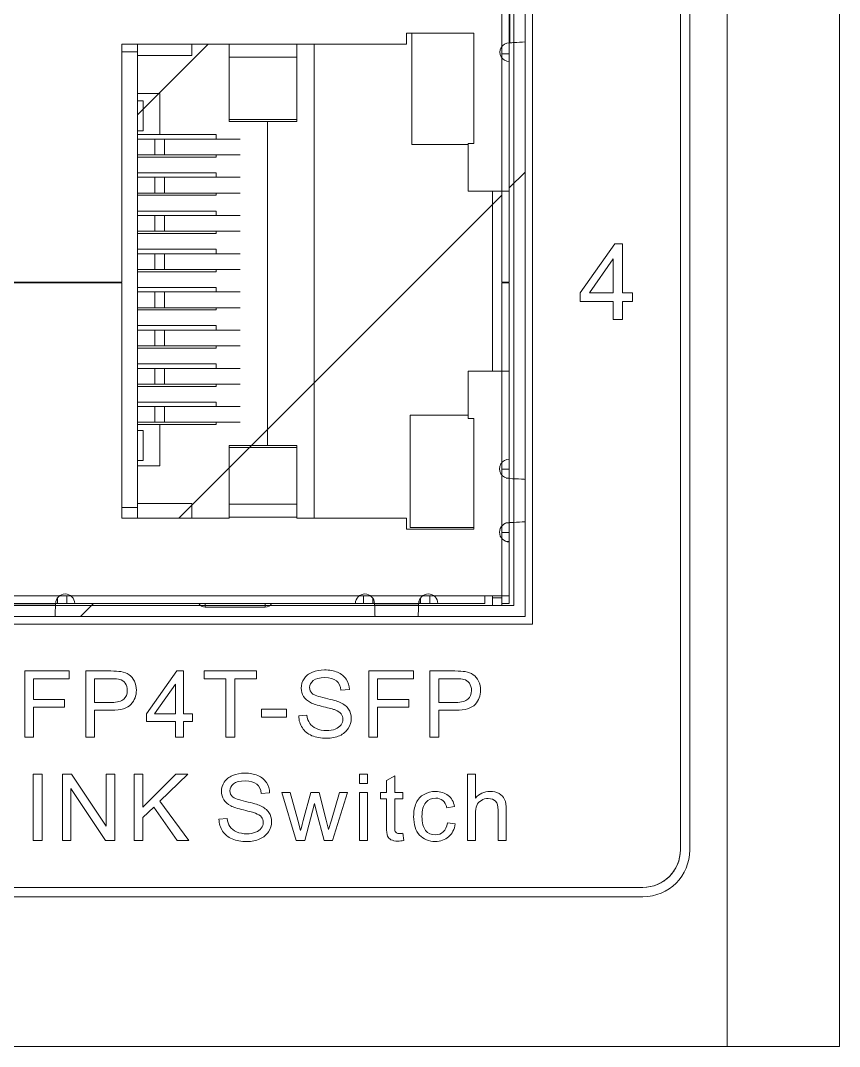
# Model space of a CAD drawing. Header units: millimetres. Extents: x 33157 to 59611, y -29750 to 1750.
# Drawn here: x 53690.24 to 53712.11, y -4496.62 to -4469.22 of the extents above; entities that cross this region are included whole.
import ezdxf

# ---------------------------------------------------------------- set-up
doc = ezdxf.new("R2010")
doc.units = ezdxf.units.MM
doc.layers.get('0').update_dxf_attribs({"lineweight": 18})

msp = doc.modelspace()

# ---------------------------------------------------------------- linework, layer by layer
at = {"linetype": 'Continuous'}
for p, q in [((53709.114, -4496.623), (53709.114, -4361.623)), ((53712.114, -4496.623), (53712.114, -4361.623)), ((53707.864, -4491.373), (53707.864, -4366.873)), ((53708.114, -4491.373), (53708.114, -4366.873)), ((53703.714, -4453.236), (53703.714, -4485.14)), ((53703.714, -4485.14), (53703.714, -4453.236)), ((53703.914, -4453.036), (53703.914, -4485.34)), ((53703.414, -4453.536), (53703.414, -4484.84)), ((53703.293, -4476.208), (53703.293, -4453.586)), ((53703.093, -4469.917), (53703.093, -4468.515)), ((53703.305, -4469.816), (53703.305, -4468.616)), ((53700.546, -4469.553), (53702.343, -4469.553)), ((53700.546, -4469.849), (53700.546, -4469.553)), ((53700.693, -4472.528), (53700.693, -4469.553)), ((53702.343, -4469.553), (53702.343, -4472.506)), ((53692.94, -4469.849), (53700.546, -4469.849)), ((53692.94, -4476.208), (53692.94, -4469.849)), ((53693.361, -4482.508), (53693.361, -4469.849)), ((53693.361, -4471.738), (53695.251, -4469.849)), ((53694.812, -4469.849), (53694.812, -4470.154)), ((53695.815, -4469.849), (53695.815, -4471.912)), ((53697.617, -4471.912), (53697.617, -4469.849)), ((53698.079, -4469.849), (53698.079, -4482.508)), ((53703.067, -4469.969), (53703.093, -4469.969)), ((53703.093, -4476.208), (53703.093, -4469.917)), ((53693.361, -4470.054), (53692.94, -4470.054)), ((53693.361, -4470.154), (53694.812, -4470.154)), ((53697.617, -4470.195), (53695.815, -4470.195)), ((53703.293, -4470.105), (53703.093, -4470.105)), ((53693.961, -4471.165), (53693.361, -4471.165)), ((53693.511, -4471.365), (53693.361, -4471.365)), ((53693.511, -4472.165), (53693.511, -4471.365)), ((53693.961, -4472.265), (53693.961, -4471.165)), ((53695.815, -4471.858), (53697.617, -4471.858)), ((53697.617, -4471.912), (53695.815, -4471.912)), ((53696.838, -4471.912), (53696.838, -4480.571)), ((53693.361, -4472.165), (53693.511, -4472.165)), ((53695.462, -4472.265), (53693.361, -4472.265)), ((53696.108, -4472.386), (53693.361, -4472.386)), ((53693.827, -4472.386), (53693.827, -4472.806)), ((53694.087, -4472.806), (53694.087, -4472.386)), ((53695.462, -4472.386), (53695.462, -4472.265)), ((53702.198, -4472.528), (53700.693, -4472.528)), ((53702.343, -4472.506), (53702.198, -4472.506)), ((53702.198, -4472.506), (53702.198, -4473.777)), ((53693.361, -4472.806), (53696.108, -4472.806)), ((53693.361, -4472.866), (53695.462, -4472.866)), ((53695.462, -4472.866), (53695.462, -4472.806)), ((53695.462, -4473.286), (53693.361, -4473.286)), ((53695.462, -4473.406), (53695.462, -4473.286)), ((53703.293, -4473.685), (53703.714, -4473.265)), ((53696.108, -4473.406), (53693.361, -4473.406)), ((53693.827, -4473.406), (53693.827, -4473.827)), ((53694.087, -4473.827), (53694.087, -4473.406)), ((53693.361, -4473.827), (53696.108, -4473.827)), ((53695.462, -4473.887), (53695.462, -4473.827)), ((53702.198, -4473.777), (53703.293, -4473.777)), ((53702.843, -4473.777), (53702.843, -4478.58)), ((53693.361, -4473.887), (53695.462, -4473.887)), ((53694.47, -4482.508), (53703.093, -4473.885)), ((53695.462, -4474.307), (53693.361, -4474.307)), ((53695.462, -4474.427), (53695.462, -4474.307)), ((53696.108, -4474.427), (53693.361, -4474.427)), ((53693.827, -4474.427), (53693.827, -4474.847)), ((53694.087, -4474.847), (53694.087, -4474.427)), ((53693.361, -4474.847), (53696.108, -4474.847)), ((53693.361, -4474.907), (53695.462, -4474.907)), ((53695.462, -4474.907), (53695.462, -4474.847)), ((53695.462, -4475.328), (53693.361, -4475.328)), ((53696.108, -4475.448), (53693.361, -4475.448)), ((53693.827, -4475.448), (53693.827, -4475.868)), ((53694.087, -4475.868), (53694.087, -4475.448)), ((53695.462, -4475.448), (53695.462, -4475.328)), ((53693.361, -4475.868), (53696.108, -4475.868)), ((53693.361, -4475.928), (53695.462, -4475.928)), ((53695.462, -4475.928), (53695.462, -4475.868)), ((53688.337, -4476.208), (53692.94, -4476.208)), ((53692.94, -4476.228), (53688.337, -4476.228)), ((53692.94, -4482.508), (53692.94, -4476.228)), ((53703.093, -4476.208), (53703.293, -4476.208)), ((53703.093, -4476.228), (53703.293, -4476.228)), ((53703.093, -4484.79), (53703.093, -4476.228)), ((53703.293, -4481.435), (53703.293, -4476.228)), ((53695.462, -4476.349), (53693.361, -4476.349)), ((53696.108, -4476.469), (53693.361, -4476.469)), ((53693.827, -4476.469), (53693.827, -4476.889)), ((53694.087, -4476.889), (53694.087, -4476.469)), ((53695.462, -4476.469), (53695.462, -4476.349)), ((53693.361, -4476.889), (53696.108, -4476.889)), ((53693.361, -4476.949), (53695.462, -4476.949)), ((53695.462, -4476.949), (53695.462, -4476.889)), ((53695.462, -4477.369), (53693.361, -4477.369)), ((53695.462, -4477.489), (53695.462, -4477.369)), ((53696.108, -4477.489), (53693.361, -4477.489)), ((53693.827, -4477.489), (53693.827, -4477.91)), ((53694.087, -4477.91), (53694.087, -4477.489)), ((53693.361, -4477.91), (53696.108, -4477.91)), ((53695.462, -4477.97), (53695.462, -4477.91)), ((53693.361, -4477.97), (53695.462, -4477.97)), ((53695.462, -4478.39), (53693.361, -4478.39)), ((53696.108, -4478.51), (53693.361, -4478.51)), ((53693.827, -4478.51), (53693.827, -4478.931)), ((53694.087, -4478.931), (53694.087, -4478.51)), ((53695.462, -4478.51), (53695.462, -4478.39)), ((53703.293, -4478.58), (53702.198, -4478.58)), ((53702.198, -4478.58), (53702.198, -4479.851)), ((53693.361, -4478.931), (53696.108, -4478.931)), ((53693.361, -4478.991), (53695.462, -4478.991)), ((53695.462, -4478.991), (53695.462, -4478.931)), ((53695.462, -4479.411), (53693.361, -4479.411)), ((53696.108, -4479.531), (53693.361, -4479.531)), ((53693.827, -4479.531), (53693.827, -4479.951)), ((53694.087, -4479.951), (53694.087, -4479.531)), ((53695.462, -4479.531), (53695.462, -4479.411)), ((53700.643, -4479.756), (53702.198, -4479.756)), ((53700.643, -4482.756), (53700.643, -4479.756)), ((53702.198, -4479.851), (53702.343, -4479.851)), ((53702.343, -4479.851), (53702.343, -4482.803)), ((53693.361, -4479.951), (53696.108, -4479.951)), ((53693.361, -4480.011), (53695.462, -4480.011)), ((53693.961, -4481.112), (53693.961, -4480.011)), ((53695.462, -4480.011), (53695.462, -4479.951)), ((53693.511, -4480.171), (53693.361, -4480.171)), ((53693.511, -4480.972), (53693.511, -4480.171)), ((53695.815, -4480.571), (53697.617, -4480.571)), ((53695.815, -4480.571), (53695.815, -4482.508)), ((53697.617, -4480.625), (53695.815, -4480.625)), ((53697.617, -4482.508), (53697.617, -4480.571)), ((53693.361, -4480.972), (53693.511, -4480.972)), ((53693.361, -4481.112), (53693.961, -4481.112)), ((53703.093, -4481.205), (53703.293, -4481.205)), ((53703.215, -4481.44), (53703.293, -4481.44)), ((53703.293, -4484.79), (53703.293, -4481.44)), ((53692.94, -4482.223), (53693.361, -4482.223)), ((53694.812, -4482.123), (53693.361, -4482.123)), ((53694.812, -4482.508), (53694.812, -4482.123)), ((53695.815, -4482.138), (53697.617, -4482.138)), ((53695.815, -4482.508), (53692.94, -4482.508)), ((53697.617, -4482.484), (53695.815, -4482.484)), ((53700.546, -4482.508), (53697.617, -4482.508)), ((53700.546, -4482.803), (53700.546, -4482.508)), ((53702.343, -4482.803), (53700.546, -4482.803)), ((53702.343, -4482.756), (53700.643, -4482.756)), ((53703.293, -4482.89), (53703.093, -4482.89)), ((53703.293, -4482.64), (53703.215, -4482.64)), ((53703.22, -4483.135), (53703.293, -4483.135)), ((53689.893, -4484.59), (53691.275, -4484.59)), ((53689.991, -4484.79), (53699.684, -4484.79)), ((53691.184, -4484.731), (53691.184, -4484.79)), ((53691.224, -4484.79), (53691.224, -4484.643)), ((53691.275, -4484.59), (53691.586, -4484.59)), ((53691.474, -4484.59), (53691.474, -4484.79)), ((53691.586, -4484.59), (53699.282, -4484.59)), ((53691.839, -4485.14), (53692.189, -4484.79)), ((53695.174, -4484.79), (53695.174, -4484.89)), ((53696.774, -4484.89), (53696.774, -4484.79)), ((53699.282, -4484.59), (53699.593, -4484.59)), ((53699.401, -4484.79), (53699.401, -4484.59)), ((53699.593, -4484.59), (53700.975, -4484.59)), ((53699.651, -4484.655), (53699.651, -4484.79)), ((53699.684, -4484.79), (53699.684, -4484.731)), ((53699.691, -4484.79), (53699.684, -4484.79)), ((53699.691, -4484.79), (53702.643, -4484.79)), ((53700.884, -4484.731), (53700.884, -4484.79)), ((53700.924, -4484.79), (53700.924, -4484.643)), ((53700.975, -4484.59), (53701.286, -4484.59)), ((53701.174, -4484.59), (53701.174, -4484.79)), ((53701.286, -4484.59), (53703.293, -4484.59)), ((53702.643, -4484.79), (53702.643, -4484.59)), ((53702.843, -4484.84), (53702.843, -4484.59)), ((53703.093, -4484.64), (53702.843, -4484.64)), ((53703.293, -4484.79), (53703.093, -4484.79)), ((53703.093, -4484.84), (53703.093, -4484.79)), ((53703.414, -4484.84), (53677.864, -4484.84)), ((53689.997, -4484.833), (53691.172, -4484.833)), ((53691.172, -4484.84), (53695.048, -4484.84)), ((53696.774, -4484.89), (53695.174, -4484.89)), ((53696.901, -4484.84), (53699.697, -4484.84)), ((53699.697, -4484.833), (53700.872, -4484.833)), ((53700.872, -4484.84), (53703.093, -4484.84)), ((53703.714, -4485.14), (53677.564, -4485.14)), ((53703.914, -4485.34), (53677.564, -4485.34)), ((53677.764, -4485.14), (53703.714, -4485.14)), ((53675.364, -4492.373), (53706.864, -4492.373)), ((53675.364, -4492.623), (53706.864, -4492.623)), ((53673.114, -4496.623), (53709.114, -4496.623)), ((53709.114, -4496.623), (53712.114, -4496.623))]:
    msp.add_line(p, q, dxfattribs=at)
msp.add_line((53707.864, -4366.873), (53707.864, -4491.373))
for centre, radius, start, end in [((53703.293, -4470.065), 0.249, 89.9862, 269.9982), ((53703.293, -4481.193), 0.259, 89.9995, 270), ((53703.293, -4482.887), 0.259, 90, 270), ((53691.431, -4484.79), 0.254, 359.9986, 179.9926), ((53699.438, -4484.79), 0.254, 0.0074, 180.0005), ((53701.131, -4484.79), 0.254, 359.9969, 179.9926), ((53682.922, -4484.282), 17.958, 357.2512, 358.2425), ((53706.864, -4491.373), 1.25, 270, 0), ((53706.864, -4491.373), 1, 270, 0)]:
    msp.add_arc(centre, radius, start, end, dxfattribs=at)
for centre, major_axis, ratio, start_param, end_param in [((53691.181, -4484.967), (-0.005, 0.178), 0.04928, 6.281922, 6.990182), ((53695.174, -4484.684), (0, 0.206), 0.970143, 2.123563, 3.141593), ((53696.774, -4484.684), (0, 0.206), 0.970143, 3.141593, 4.159435), ((53699.687, -4484.967), (0.005, 0.178), 0.04928, 5.576189, 5.814614), ((53700.881, -4484.967), (-0.005, 0.178), 0.04928, 6.281922, 6.990182)]:
    msp.add_ellipse(centre, major_axis=major_axis, ratio=ratio, start_param=start_param, end_param=end_param, dxfattribs=at)
for points, knots in [([(53677.563, -4453.036), (53677.563, -4453.036), (53703.913, -4453.036), (53703.913, -4453.036), (53703.913, -4453.036), (53703.913, -4485.34), (53703.913, -4485.34), (53703.913, -4485.34), (53677.563, -4485.34), (53677.563, -4485.34), (53677.563, -4485.34), (53677.563, -4453.036), (53677.563, -4453.036)], [0, 0, 0, 0, 155088.126751, 155088.126751, 155088.126751, 310176.253503, 310176.253503, 310176.253503, 465264.380254, 465264.380254, 465264.380254, 620352.507005, 620352.507005, 620352.507005, 620352.507005]), ([(53706.066, -4477.203), (53706.066, -4477.203), (53706.066, -4476.72), (53706.066, -4476.72), (53706.066, -4476.72), (53705.189, -4476.72), (53705.189, -4476.72), (53705.189, -4476.72), (53705.189, -4476.491), (53705.189, -4476.491), (53705.189, -4476.491), (53706.111, -4475.182), (53706.111, -4475.182), (53706.111, -4475.182), (53706.315, -4475.182), (53706.315, -4475.182), (53706.315, -4475.182), (53706.315, -4476.491), (53706.315, -4476.491), (53706.315, -4476.491), (53706.588, -4476.491), (53706.588, -4476.491), (53706.588, -4476.491), (53706.588, -4476.72), (53706.588, -4476.72), (53706.588, -4476.72), (53706.315, -4476.72), (53706.315, -4476.72), (53706.315, -4476.72), (53706.315, -4477.203), (53706.315, -4477.203), (53706.315, -4477.203), (53706.066, -4477.203), (53706.066, -4477.203)], [0, 0, 0, 0, 142364.187745, 142364.187745, 142364.187745, 284728.37549, 284728.37549, 284728.37549, 427092.563235, 427092.563235, 427092.563235, 569456.750979, 569456.750979, 569456.750979, 711820.938724, 711820.938724, 711820.938724, 854185.126469, 854185.126469, 854185.126469, 996549.314214, 996549.314214, 996549.314214, 1138913.501959, 1138913.501959, 1138913.501959, 1281277.689704, 1281277.689704, 1281277.689704, 1423641.877448, 1423641.877448, 1423641.877448, 1566006.065193, 1566006.065193, 1566006.065193, 1566006.065193]), ([(53706.066, -4476.491), (53706.066, -4476.491), (53706.066, -4475.582), (53706.066, -4475.582), (53706.066, -4475.582), (53705.433, -4476.491), (53705.433, -4476.491), (53705.433, -4476.491), (53706.066, -4476.491), (53706.066, -4476.491)], [0, 0, 0, 0, 161034.805142, 161034.805142, 161034.805142, 322069.610284, 322069.610284, 322069.610284, 483104.415426, 483104.415426, 483104.415426, 483104.415426]), ([(53690.349, -4488.361), (53690.349, -4488.361), (53690.349, -4486.593), (53690.349, -4486.593), (53690.349, -4486.593), (53691.541, -4486.593), (53691.541, -4486.593), (53691.541, -4486.593), (53691.541, -4486.801), (53691.541, -4486.801), (53691.541, -4486.801), (53690.583, -4486.801), (53690.583, -4486.801), (53690.583, -4486.801), (53690.583, -4487.351), (53690.583, -4487.351), (53690.583, -4487.351), (53691.413, -4487.351), (53691.413, -4487.351), (53691.413, -4487.351), (53691.413, -4487.559), (53691.413, -4487.559), (53691.413, -4487.559), (53690.583, -4487.559), (53690.583, -4487.559), (53690.583, -4487.559), (53690.583, -4488.361), (53690.583, -4488.361), (53690.583, -4488.361), (53690.349, -4488.361), (53690.349, -4488.361)], [0, 0, 0, 0, 143269.857952, 143269.857952, 143269.857952, 286539.715904, 286539.715904, 286539.715904, 429809.573856, 429809.573856, 429809.573856, 573079.431809, 573079.431809, 573079.431809, 716349.289761, 716349.289761, 716349.289761, 859619.147713, 859619.147713, 859619.147713, 1002889.005665, 1002889.005665, 1002889.005665, 1146158.863617, 1146158.863617, 1146158.863617, 1289428.721569, 1289428.721569, 1289428.721569, 1432698.579521, 1432698.579521, 1432698.579521, 1432698.579521]), ([(53691.982, -4488.361), (53691.982, -4488.361), (53691.982, -4486.593), (53691.982, -4486.593), (53691.982, -4486.593), (53692.649, -4486.593), (53692.649, -4486.593), (53692.767, -4486.593), (53692.856, -4486.599), (53692.919, -4486.61), (53693.005, -4486.624), (53693.078, -4486.652), (53693.137, -4486.692), (53693.196, -4486.733), (53693.243, -4486.79), (53693.279, -4486.863), (53693.315, -4486.936), (53693.333, -4487.016), (53693.333, -4487.104), (53693.333, -4487.253), (53693.285, -4487.38), (53693.189, -4487.484), (53693.094, -4487.588), (53692.92, -4487.64), (53692.67, -4487.64), (53692.67, -4487.64), (53692.216, -4487.64), (53692.216, -4487.64), (53692.216, -4487.64), (53692.216, -4488.361), (53692.216, -4488.361), (53692.216, -4488.361), (53691.982, -4488.361), (53691.982, -4488.361)], [0, 0, 0, 0, 142345.36908, 142345.36908, 142345.36908, 284690.73816, 284690.73816, 284690.73816, 427036.10724, 427036.10724, 427036.10724, 569381.47632, 569381.47632, 569381.47632, 711726.8454, 711726.8454, 711726.8454, 854072.214481, 854072.214481, 854072.214481, 996417.583561, 996417.583561, 996417.583561, 1138762.952641, 1138762.952641, 1138762.952641, 1281108.321721, 1281108.321721, 1281108.321721, 1423453.690801, 1423453.690801, 1423453.690801, 1565799.059881, 1565799.059881, 1565799.059881, 1565799.059881]), ([(53694.374, -4488.361), (53694.374, -4488.361), (53694.374, -4487.939), (53694.374, -4487.939), (53694.374, -4487.939), (53693.606, -4487.939), (53693.606, -4487.939), (53693.606, -4487.939), (53693.606, -4487.739), (53693.606, -4487.739), (53693.606, -4487.739), (53694.413, -4486.593), (53694.413, -4486.593), (53694.413, -4486.593), (53694.591, -4486.593), (53694.591, -4486.593), (53694.591, -4486.593), (53694.591, -4487.739), (53694.591, -4487.739), (53694.591, -4487.739), (53694.831, -4487.739), (53694.831, -4487.739), (53694.831, -4487.739), (53694.831, -4487.939), (53694.831, -4487.939), (53694.831, -4487.939), (53694.591, -4487.939), (53694.591, -4487.939), (53694.591, -4487.939), (53694.591, -4488.361), (53694.591, -4488.361), (53694.591, -4488.361), (53694.374, -4488.361), (53694.374, -4488.361)], [0, 0, 0, 0, 142350.390192, 142350.390192, 142350.390192, 284700.780385, 284700.780385, 284700.780385, 427051.170577, 427051.170577, 427051.170577, 569401.560769, 569401.560769, 569401.560769, 711751.950962, 711751.950962, 711751.950962, 854102.341154, 854102.341154, 854102.341154, 996452.731346, 996452.731346, 996452.731346, 1138803.121538, 1138803.121538, 1138803.121538, 1281153.511731, 1281153.511731, 1281153.511731, 1423503.901923, 1423503.901923, 1423503.901923, 1565854.292115, 1565854.292115, 1565854.292115, 1565854.292115]), ([(53695.726, -4488.361), (53695.726, -4488.361), (53695.726, -4486.801), (53695.726, -4486.801), (53695.726, -4486.801), (53695.143, -4486.801), (53695.143, -4486.801), (53695.143, -4486.801), (53695.143, -4486.593), (53695.143, -4486.593), (53695.143, -4486.593), (53696.544, -4486.593), (53696.544, -4486.593), (53696.544, -4486.593), (53696.544, -4486.801), (53696.544, -4486.801), (53696.544, -4486.801), (53695.961, -4486.801), (53695.961, -4486.801), (53695.961, -4486.801), (53695.961, -4488.361), (53695.961, -4488.361), (53695.961, -4488.361), (53695.726, -4488.361), (53695.726, -4488.361)], [0, 0, 0, 0, 145265.645827, 145265.645827, 145265.645827, 290531.291655, 290531.291655, 290531.291655, 435796.937482, 435796.937482, 435796.937482, 581062.58331, 581062.58331, 581062.58331, 726328.229137, 726328.229137, 726328.229137, 871593.874964, 871593.874964, 871593.874964, 1016859.520792, 1016859.520792, 1016859.520792, 1162125.166619, 1162125.166619, 1162125.166619, 1162125.166619]), ([(53697.669, -4487.793), (53697.669, -4487.793), (53697.889, -4487.774), (53697.889, -4487.774), (53697.899, -4487.862), (53697.923, -4487.935), (53697.962, -4487.992), (53698, -4488.049), (53698.059, -4488.095), (53698.14, -4488.131), (53698.22, -4488.166), (53698.31, -4488.183), (53698.411, -4488.183), (53698.5, -4488.183), (53698.579, -4488.17), (53698.647, -4488.144), (53698.715, -4488.117), (53698.766, -4488.08), (53698.799, -4488.034), (53698.833, -4487.987), (53698.85, -4487.937), (53698.85, -4487.882), (53698.85, -4487.827), (53698.833, -4487.779), (53698.801, -4487.737), (53698.769, -4487.696), (53698.716, -4487.662), (53698.642, -4487.633), (53698.595, -4487.615), (53698.49, -4487.586), (53698.327, -4487.547), (53698.165, -4487.508), (53698.051, -4487.471), (53697.986, -4487.437), (53697.902, -4487.392), (53697.839, -4487.337), (53697.798, -4487.272), (53697.756, -4487.206), (53697.736, -4487.133), (53697.736, -4487.052), (53697.736, -4486.962), (53697.761, -4486.878), (53697.812, -4486.801), (53697.863, -4486.723), (53697.936, -4486.664), (53698.034, -4486.624), (53698.131, -4486.584), (53698.239, -4486.564), (53698.358, -4486.564), (53698.489, -4486.564), (53698.605, -4486.585), (53698.705, -4486.627), (53698.805, -4486.669), (53698.882, -4486.731), (53698.936, -4486.813), (53698.989, -4486.895), (53699.018, -4486.988), (53699.022, -4487.092), (53699.022, -4487.092), (53698.798, -4487.109), (53698.798, -4487.109), (53698.786, -4486.998), (53698.745, -4486.913), (53698.675, -4486.857), (53698.606, -4486.799), (53698.503, -4486.771), (53698.367, -4486.771), (53698.226, -4486.771), (53698.122, -4486.797), (53698.058, -4486.849), (53697.993, -4486.901), (53697.961, -4486.963), (53697.961, -4487.036), (53697.961, -4487.1), (53697.984, -4487.152), (53698.029, -4487.193), (53698.075, -4487.234), (53698.192, -4487.276), (53698.382, -4487.319), (53698.572, -4487.362), (53698.703, -4487.4), (53698.773, -4487.432), (53698.876, -4487.479), (53698.952, -4487.539), (53699.001, -4487.612), (53699.05, -4487.684), (53699.074, -4487.768), (53699.074, -4487.862), (53699.074, -4487.957), (53699.047, -4488.045), (53698.994, -4488.128), (53698.94, -4488.211), (53698.863, -4488.276), (53698.762, -4488.322), (53698.661, -4488.368), (53698.548, -4488.391), (53698.421, -4488.391), (53698.262, -4488.391), (53698.128, -4488.367), (53698.02, -4488.321), (53697.912, -4488.274), (53697.828, -4488.204), (53697.766, -4488.111), (53697.705, -4488.017), (53697.672, -4487.911), (53697.669, -4487.793)], [0, 0, 0, 0, 137559.183771, 137559.183771, 137559.183771, 275118.367542, 275118.367542, 275118.367542, 412677.551313, 412677.551313, 412677.551313, 550236.735084, 550236.735084, 550236.735084, 687795.918854, 687795.918854, 687795.918854, 825355.102625, 825355.102625, 825355.102625, 962914.286396, 962914.286396, 962914.286396, 1100473.470167, 1100473.470167, 1100473.470167, 1238032.653938, 1238032.653938, 1238032.653938, 1375591.837709, 1375591.837709, 1375591.837709, 1513151.02148, 1513151.02148, 1513151.02148, 1650710.205251, 1650710.205251, 1650710.205251, 1788269.389021, 1788269.389021, 1788269.389021, 1925828.572792, 1925828.572792, 1925828.572792, 2063387.756563, 2063387.756563, 2063387.756563, 2200946.940334, 2200946.940334, 2200946.940334, 2338506.124105, 2338506.124105, 2338506.124105, 2476065.307876, 2476065.307876, 2476065.307876, 2613624.491647, 2613624.491647, 2613624.491647, 2751183.675418, 2751183.675418, 2751183.675418, 2888742.859188, 2888742.859188, 2888742.859188, 3026302.042959, 3026302.042959, 3026302.042959, 3163861.22673, 3163861.22673, 3163861.22673, 3301420.410501, 3301420.410501, 3301420.410501, 3438979.594272, 3438979.594272, 3438979.594272, 3576538.778043, 3576538.778043, 3576538.778043, 3714097.961814, 3714097.961814, 3714097.961814, 3851657.145585, 3851657.145585, 3851657.145585, 3989216.329356, 3989216.329356, 3989216.329356, 4126775.513126, 4126775.513126, 4126775.513126, 4264334.696897, 4264334.696897, 4264334.696897, 4401893.880668, 4401893.880668, 4401893.880668, 4539453.064439, 4539453.064439, 4539453.064439, 4677012.24821, 4677012.24821, 4677012.24821, 4814571.431981, 4814571.431981, 4814571.431981, 4814571.431981]), ([(53699.542, -4488.361), (53699.542, -4488.361), (53699.542, -4486.593), (53699.542, -4486.593), (53699.542, -4486.593), (53700.735, -4486.593), (53700.735, -4486.593), (53700.735, -4486.593), (53700.735, -4486.801), (53700.735, -4486.801), (53700.735, -4486.801), (53699.777, -4486.801), (53699.777, -4486.801), (53699.777, -4486.801), (53699.777, -4487.351), (53699.777, -4487.351), (53699.777, -4487.351), (53700.607, -4487.351), (53700.607, -4487.351), (53700.607, -4487.351), (53700.607, -4487.559), (53700.607, -4487.559), (53700.607, -4487.559), (53699.777, -4487.559), (53699.777, -4487.559), (53699.777, -4487.559), (53699.777, -4488.361), (53699.777, -4488.361), (53699.777, -4488.361), (53699.542, -4488.361), (53699.542, -4488.361)], [0, 0, 0, 0, 143293.300117, 143293.300117, 143293.300117, 286586.600234, 286586.600234, 286586.600234, 429879.900351, 429879.900351, 429879.900351, 573173.200468, 573173.200468, 573173.200468, 716466.500584, 716466.500584, 716466.500584, 859759.800701, 859759.800701, 859759.800701, 1003053.100818, 1003053.100818, 1003053.100818, 1146346.400935, 1146346.400935, 1146346.400935, 1289639.701052, 1289639.701052, 1289639.701052, 1432933.001169, 1432933.001169, 1432933.001169, 1432933.001169]), ([(53701.176, -4488.361), (53701.176, -4488.361), (53701.176, -4486.593), (53701.176, -4486.593), (53701.176, -4486.593), (53701.843, -4486.593), (53701.843, -4486.593), (53701.96, -4486.593), (53702.05, -4486.599), (53702.112, -4486.61), (53702.199, -4486.624), (53702.272, -4486.652), (53702.331, -4486.692), (53702.39, -4486.733), (53702.437, -4486.79), (53702.473, -4486.863), (53702.509, -4486.936), (53702.526, -4487.016), (53702.526, -4487.104), (53702.526, -4487.253), (53702.479, -4487.38), (53702.383, -4487.484), (53702.287, -4487.588), (53702.114, -4487.64), (53701.864, -4487.64), (53701.864, -4487.64), (53701.41, -4487.64), (53701.41, -4487.64), (53701.41, -4487.64), (53701.41, -4488.361), (53701.41, -4488.361), (53701.41, -4488.361), (53701.176, -4488.361), (53701.176, -4488.361)], [0, 0, 0, 0, 142368.694072, 142368.694072, 142368.694072, 284737.388145, 284737.388145, 284737.388145, 427106.082217, 427106.082217, 427106.082217, 569474.77629, 569474.77629, 569474.77629, 711843.470362, 711843.470362, 711843.470362, 854212.164435, 854212.164435, 854212.164435, 996580.858507, 996580.858507, 996580.858507, 1138949.55258, 1138949.55258, 1138949.55258, 1281318.246652, 1281318.246652, 1281318.246652, 1423686.940725, 1423686.940725, 1423686.940725, 1566055.634797, 1566055.634797, 1566055.634797, 1566055.634797]), ([(53692.216, -4487.433), (53692.216, -4487.433), (53692.673, -4487.433), (53692.673, -4487.433), (53692.825, -4487.433), (53692.932, -4487.405), (53692.996, -4487.348), (53693.059, -4487.292), (53693.091, -4487.213), (53693.091, -4487.11), (53693.091, -4487.037), (53693.072, -4486.973), (53693.035, -4486.921), (53692.997, -4486.868), (53692.948, -4486.833), (53692.887, -4486.816), (53692.847, -4486.806), (53692.775, -4486.801), (53692.669, -4486.801), (53692.669, -4486.801), (53692.216, -4486.801), (53692.216, -4486.801), (53692.216, -4486.801), (53692.216, -4487.433), (53692.216, -4487.433)], [0, 0, 0, 0, 145260.394688, 145260.394688, 145260.394688, 290520.789376, 290520.789376, 290520.789376, 435781.184064, 435781.184064, 435781.184064, 581041.578752, 581041.578752, 581041.578752, 726301.973441, 726301.973441, 726301.973441, 871562.368129, 871562.368129, 871562.368129, 1016822.762817, 1016822.762817, 1016822.762817, 1162083.157505, 1162083.157505, 1162083.157505, 1162083.157505]), ([(53694.374, -4487.739), (53694.374, -4487.739), (53694.374, -4486.943), (53694.374, -4486.943), (53694.374, -4486.943), (53693.819, -4487.739), (53693.819, -4487.739), (53693.819, -4487.739), (53694.374, -4487.739), (53694.374, -4487.739)], [0, 0, 0, 0, 161017.622936, 161017.622936, 161017.622936, 322035.245871, 322035.245871, 322035.245871, 483052.868807, 483052.868807, 483052.868807, 483052.868807]), ([(53701.41, -4487.433), (53701.41, -4487.433), (53701.867, -4487.433), (53701.867, -4487.433), (53702.018, -4487.433), (53702.125, -4487.405), (53702.189, -4487.348), (53702.253, -4487.292), (53702.284, -4487.213), (53702.284, -4487.11), (53702.284, -4487.037), (53702.266, -4486.973), (53702.228, -4486.921), (53702.191, -4486.868), (53702.142, -4486.833), (53702.081, -4486.816), (53702.041, -4486.806), (53701.968, -4486.801), (53701.862, -4486.801), (53701.862, -4486.801), (53701.41, -4486.801), (53701.41, -4486.801), (53701.41, -4486.801), (53701.41, -4487.433), (53701.41, -4487.433)], [0, 0, 0, 0, 145284.161138, 145284.161138, 145284.161138, 290568.322276, 290568.322276, 290568.322276, 435852.483414, 435852.483414, 435852.483414, 581136.644552, 581136.644552, 581136.644552, 726420.80569, 726420.80569, 726420.80569, 871704.966828, 871704.966828, 871704.966828, 1016989.127966, 1016989.127966, 1016989.127966, 1162273.289104, 1162273.289104, 1162273.289104, 1162273.289104]), ([(53696.673, -4487.83), (53696.673, -4487.83), (53696.673, -4487.613), (53696.673, -4487.613), (53696.673, -4487.613), (53697.344, -4487.613), (53697.344, -4487.613), (53697.344, -4487.613), (53697.344, -4487.83), (53697.344, -4487.83), (53697.344, -4487.83), (53696.673, -4487.83), (53696.673, -4487.83)], [0, 0, 0, 0, 155185.429845, 155185.429845, 155185.429845, 310370.85969, 310370.85969, 310370.85969, 465556.289535, 465556.289535, 465556.289535, 620741.719381, 620741.719381, 620741.719381, 620741.719381]), ([(53690.579, -4491.12), (53690.579, -4491.12), (53690.579, -4489.352), (53690.579, -4489.352), (53690.579, -4489.352), (53690.813, -4489.352), (53690.813, -4489.352), (53690.813, -4489.352), (53690.813, -4491.12), (53690.813, -4491.12), (53690.813, -4491.12), (53690.579, -4491.12), (53690.579, -4491.12)], [0, 0, 0, 0, 155169.748953, 155169.748953, 155169.748953, 310339.497907, 310339.497907, 310339.497907, 465509.24686, 465509.24686, 465509.24686, 620678.995813, 620678.995813, 620678.995813, 620678.995813]), ([(53691.36, -4491.12), (53691.36, -4491.12), (53691.36, -4489.352), (53691.36, -4489.352), (53691.36, -4489.352), (53691.6, -4489.352), (53691.6, -4489.352), (53691.6, -4489.352), (53692.528, -4490.74), (53692.528, -4490.74), (53692.528, -4490.74), (53692.528, -4489.352), (53692.528, -4489.352), (53692.528, -4489.352), (53692.753, -4489.352), (53692.753, -4489.352), (53692.753, -4489.352), (53692.753, -4491.12), (53692.753, -4491.12), (53692.753, -4491.12), (53692.512, -4491.12), (53692.512, -4491.12), (53692.512, -4491.12), (53691.585, -4489.732), (53691.585, -4489.732), (53691.585, -4489.732), (53691.585, -4491.12), (53691.585, -4491.12), (53691.585, -4491.12), (53691.36, -4491.12), (53691.36, -4491.12)], [0, 0, 0, 0, 143276.42066, 143276.42066, 143276.42066, 286552.841321, 286552.841321, 286552.841321, 429829.261981, 429829.261981, 429829.261981, 573105.682642, 573105.682642, 573105.682642, 716382.103302, 716382.103302, 716382.103302, 859658.523963, 859658.523963, 859658.523963, 1002934.944623, 1002934.944623, 1002934.944623, 1146211.365284, 1146211.365284, 1146211.365284, 1289487.785944, 1289487.785944, 1289487.785944, 1432764.206605, 1432764.206605, 1432764.206605, 1432764.206605]), ([(53693.273, -4491.12), (53693.273, -4491.12), (53693.273, -4489.352), (53693.273, -4489.352), (53693.273, -4489.352), (53693.508, -4489.352), (53693.508, -4489.352), (53693.508, -4489.352), (53693.508, -4490.228), (53693.508, -4490.228), (53693.508, -4490.228), (53694.386, -4489.352), (53694.386, -4489.352), (53694.386, -4489.352), (53694.703, -4489.352), (53694.703, -4489.352), (53694.703, -4489.352), (53693.961, -4490.069), (53693.961, -4490.069), (53693.961, -4490.069), (53694.735, -4491.12), (53694.735, -4491.12), (53694.735, -4491.12), (53694.426, -4491.12), (53694.426, -4491.12), (53694.426, -4491.12), (53693.797, -4490.228), (53693.797, -4490.228), (53693.797, -4490.228), (53693.508, -4490.508), (53693.508, -4490.508), (53693.508, -4490.508), (53693.508, -4491.12), (53693.508, -4491.12), (53693.508, -4491.12), (53693.273, -4491.12), (53693.273, -4491.12)], [0, 0, 0, 0, 141959.337554, 141959.337554, 141959.337554, 283918.675108, 283918.675108, 283918.675108, 425878.012661, 425878.012661, 425878.012661, 567837.350215, 567837.350215, 567837.350215, 709796.687769, 709796.687769, 709796.687769, 851756.025323, 851756.025323, 851756.025323, 993715.362877, 993715.362877, 993715.362877, 1135674.700431, 1135674.700431, 1135674.700431, 1277634.037984, 1277634.037984, 1277634.037984, 1419593.375538, 1419593.375538, 1419593.375538, 1561552.713092, 1561552.713092, 1561552.713092, 1703512.050646, 1703512.050646, 1703512.050646, 1703512.050646]), ([(53695.539, -4490.552), (53695.539, -4490.552), (53695.759, -4490.532), (53695.759, -4490.532), (53695.77, -4490.621), (53695.794, -4490.694), (53695.832, -4490.751), (53695.87, -4490.808), (53695.93, -4490.854), (53696.01, -4490.889), (53696.09, -4490.924), (53696.181, -4490.942), (53696.281, -4490.942), (53696.37, -4490.942), (53696.449, -4490.929), (53696.517, -4490.902), (53696.586, -4490.875), (53696.636, -4490.839), (53696.67, -4490.792), (53696.703, -4490.746), (53696.72, -4490.695), (53696.72, -4490.641), (53696.72, -4490.586), (53696.704, -4490.538), (53696.672, -4490.496), (53696.64, -4490.455), (53696.586, -4490.42), (53696.512, -4490.392), (53696.465, -4490.374), (53696.36, -4490.345), (53696.198, -4490.306), (53696.035, -4490.267), (53695.921, -4490.23), (53695.856, -4490.196), (53695.772, -4490.151), (53695.709, -4490.096), (53695.668, -4490.031), (53695.627, -4489.965), (53695.606, -4489.891), (53695.606, -4489.81), (53695.606, -4489.721), (53695.632, -4489.637), (53695.682, -4489.56), (53695.733, -4489.482), (53695.807, -4489.423), (53695.904, -4489.383), (53696.001, -4489.342), (53696.109, -4489.322), (53696.228, -4489.322), (53696.359, -4489.322), (53696.475, -4489.343), (53696.575, -4489.386), (53696.675, -4489.428), (53696.752, -4489.49), (53696.806, -4489.572), (53696.86, -4489.654), (53696.889, -4489.747), (53696.893, -4489.851), (53696.893, -4489.851), (53696.668, -4489.868), (53696.668, -4489.868), (53696.656, -4489.756), (53696.615, -4489.672), (53696.546, -4489.615), (53696.476, -4489.558), (53696.373, -4489.53), (53696.237, -4489.53), (53696.096, -4489.53), (53695.993, -4489.556), (53695.928, -4489.607), (53695.863, -4489.659), (53695.831, -4489.722), (53695.831, -4489.795), (53695.831, -4489.858), (53695.854, -4489.911), (53695.9, -4489.952), (53695.945, -4489.993), (53696.062, -4490.035), (53696.252, -4490.078), (53696.442, -4490.121), (53696.573, -4490.159), (53696.644, -4490.191), (53696.746, -4490.238), (53696.822, -4490.298), (53696.871, -4490.37), (53696.92, -4490.443), (53696.945, -4490.526), (53696.945, -4490.621), (53696.945, -4490.715), (53696.918, -4490.803), (53696.864, -4490.887), (53696.81, -4490.97), (53696.733, -4491.034), (53696.632, -4491.08), (53696.531, -4491.127), (53696.418, -4491.15), (53696.292, -4491.15), (53696.132, -4491.15), (53695.998, -4491.126), (53695.891, -4491.08), (53695.782, -4491.033), (53695.698, -4490.963), (53695.637, -4490.869), (53695.575, -4490.776), (53695.543, -4490.67), (53695.539, -4490.552)], [0, 0, 0, 0, 137557.689182, 137557.689182, 137557.689182, 275115.378365, 275115.378365, 275115.378365, 412673.067547, 412673.067547, 412673.067547, 550230.756729, 550230.756729, 550230.756729, 687788.445912, 687788.445912, 687788.445912, 825346.135094, 825346.135094, 825346.135094, 962903.824276, 962903.824276, 962903.824276, 1100461.513459, 1100461.513459, 1100461.513459, 1238019.202641, 1238019.202641, 1238019.202641, 1375576.891823, 1375576.891823, 1375576.891823, 1513134.581005, 1513134.581005, 1513134.581005, 1650692.270188, 1650692.270188, 1650692.270188, 1788249.95937, 1788249.95937, 1788249.95937, 1925807.648552, 1925807.648552, 1925807.648552, 2063365.337735, 2063365.337735, 2063365.337735, 2200923.026917, 2200923.026917, 2200923.026917, 2338480.716099, 2338480.716099, 2338480.716099, 2476038.405282, 2476038.405282, 2476038.405282, 2613596.094464, 2613596.094464, 2613596.094464, 2751153.783646, 2751153.783646, 2751153.783646, 2888711.472829, 2888711.472829, 2888711.472829, 3026269.162011, 3026269.162011, 3026269.162011, 3163826.851193, 3163826.851193, 3163826.851193, 3301384.540376, 3301384.540376, 3301384.540376, 3438942.229558, 3438942.229558, 3438942.229558, 3576499.91874, 3576499.91874, 3576499.91874, 3714057.607923, 3714057.607923, 3714057.607923, 3851615.297105, 3851615.297105, 3851615.297105, 3989172.986287, 3989172.986287, 3989172.986287, 4126730.675469, 4126730.675469, 4126730.675469, 4264288.364652, 4264288.364652, 4264288.364652, 4401846.053834, 4401846.053834, 4401846.053834, 4539403.743016, 4539403.743016, 4539403.743016, 4676961.432199, 4676961.432199, 4676961.432199, 4814519.121381, 4814519.121381, 4814519.121381, 4814519.121381]), ([(53699.294, -4489.599), (53699.294, -4489.599), (53699.294, -4489.352), (53699.294, -4489.352), (53699.294, -4489.352), (53699.511, -4489.352), (53699.511, -4489.352), (53699.511, -4489.352), (53699.511, -4489.599), (53699.511, -4489.599), (53699.511, -4489.599), (53699.294, -4489.599), (53699.294, -4489.599)], [0, 0, 0, 0, 155194.942665, 155194.942665, 155194.942665, 310389.885331, 310389.885331, 310389.885331, 465584.827996, 465584.827996, 465584.827996, 620779.770661, 620779.770661, 620779.770661, 620779.770661]), ([(53700.451, -4490.926), (53700.451, -4490.926), (53700.481, -4491.118), (53700.481, -4491.118), (53700.42, -4491.131), (53700.365, -4491.137), (53700.317, -4491.137), (53700.239, -4491.137), (53700.178, -4491.125), (53700.134, -4491.1), (53700.091, -4491.075), (53700.061, -4491.042), (53700.043, -4491.001), (53700.025, -4490.961), (53700.016, -4490.875), (53700.016, -4490.745), (53700.016, -4490.745), (53700.016, -4490.006), (53700.016, -4490.006), (53700.016, -4490.006), (53699.856, -4490.006), (53699.856, -4490.006), (53699.856, -4490.006), (53699.856, -4489.838), (53699.856, -4489.838), (53699.856, -4489.838), (53700.016, -4489.838), (53700.016, -4489.838), (53700.016, -4489.838), (53700.016, -4489.521), (53700.016, -4489.521), (53700.016, -4489.521), (53700.234, -4489.391), (53700.234, -4489.391), (53700.234, -4489.391), (53700.234, -4489.838), (53700.234, -4489.838), (53700.234, -4489.838), (53700.451, -4489.838), (53700.451, -4489.838), (53700.451, -4489.838), (53700.451, -4490.006), (53700.451, -4490.006), (53700.451, -4490.006), (53700.234, -4490.006), (53700.234, -4490.006), (53700.234, -4490.006), (53700.234, -4490.757), (53700.234, -4490.757), (53700.234, -4490.819), (53700.237, -4490.859), (53700.245, -4490.877), (53700.253, -4490.894), (53700.265, -4490.908), (53700.282, -4490.919), (53700.3, -4490.929), (53700.324, -4490.935), (53700.356, -4490.935), (53700.38, -4490.935), (53700.412, -4490.932), (53700.451, -4490.926)], [0, 0, 0, 0, 139334.605612, 139334.605612, 139334.605612, 278669.211223, 278669.211223, 278669.211223, 418003.816835, 418003.816835, 418003.816835, 557338.422446, 557338.422446, 557338.422446, 696673.028058, 696673.028058, 696673.028058, 836007.63367, 836007.63367, 836007.63367, 975342.239281, 975342.239281, 975342.239281, 1114676.844893, 1114676.844893, 1114676.844893, 1254011.450504, 1254011.450504, 1254011.450504, 1393346.056116, 1393346.056116, 1393346.056116, 1532680.661728, 1532680.661728, 1532680.661728, 1672015.267339, 1672015.267339, 1672015.267339, 1811349.872951, 1811349.872951, 1811349.872951, 1950684.478562, 1950684.478562, 1950684.478562, 2090019.084174, 2090019.084174, 2090019.084174, 2229353.689786, 2229353.689786, 2229353.689786, 2368688.295397, 2368688.295397, 2368688.295397, 2508022.901009, 2508022.901009, 2508022.901009, 2647357.50662, 2647357.50662, 2647357.50662, 2786692.112232, 2786692.112232, 2786692.112232, 2786692.112232]), ([(53702.175, -4491.12), (53702.175, -4491.12), (53702.175, -4489.352), (53702.175, -4489.352), (53702.175, -4489.352), (53702.392, -4489.352), (53702.392, -4489.352), (53702.392, -4489.352), (53702.392, -4489.988), (53702.392, -4489.988), (53702.493, -4489.87), (53702.62, -4489.811), (53702.774, -4489.811), (53702.868, -4489.811), (53702.95, -4489.83), (53703.02, -4489.867), (53703.09, -4489.905), (53703.139, -4489.956), (53703.169, -4490.022), (53703.199, -4490.088), (53703.214, -4490.184), (53703.214, -4490.309), (53703.214, -4490.309), (53703.214, -4491.12), (53703.214, -4491.12), (53703.214, -4491.12), (53702.997, -4491.12), (53702.997, -4491.12), (53702.997, -4491.12), (53702.997, -4490.31), (53702.997, -4490.31), (53702.997, -4490.201), (53702.973, -4490.122), (53702.927, -4490.073), (53702.88, -4490.024), (53702.814, -4489.999), (53702.729, -4489.999), (53702.665, -4489.999), (53702.605, -4490.015), (53702.548, -4490.049), (53702.492, -4490.082), (53702.452, -4490.127), (53702.428, -4490.184), (53702.404, -4490.241), (53702.392, -4490.32), (53702.392, -4490.42), (53702.392, -4490.42), (53702.392, -4491.12), (53702.392, -4491.12), (53702.392, -4491.12), (53702.175, -4491.12), (53702.175, -4491.12)], [0, 0, 0, 0, 139902.824967, 139902.824967, 139902.824967, 279805.649935, 279805.649935, 279805.649935, 419708.474902, 419708.474902, 419708.474902, 559611.299869, 559611.299869, 559611.299869, 699514.124837, 699514.124837, 699514.124837, 839416.949804, 839416.949804, 839416.949804, 979319.774771, 979319.774771, 979319.774771, 1119222.599739, 1119222.599739, 1119222.599739, 1259125.424706, 1259125.424706, 1259125.424706, 1399028.249673, 1399028.249673, 1399028.249673, 1538931.074641, 1538931.074641, 1538931.074641, 1678833.899608, 1678833.899608, 1678833.899608, 1818736.724575, 1818736.724575, 1818736.724575, 1958639.549543, 1958639.549543, 1958639.549543, 2098542.37451, 2098542.37451, 2098542.37451, 2238445.199477, 2238445.199477, 2238445.199477, 2378348.024445, 2378348.024445, 2378348.024445, 2378348.024445]), ([(53697.604, -4491.12), (53697.604, -4491.12), (53697.216, -4489.838), (53697.216, -4489.838), (53697.216, -4489.838), (53697.444, -4489.838), (53697.444, -4489.838), (53697.444, -4489.838), (53697.648, -4490.578), (53697.648, -4490.578), (53697.648, -4490.578), (53697.72, -4490.853), (53697.72, -4490.853), (53697.723, -4490.84), (53697.746, -4490.752), (53697.787, -4490.589), (53697.787, -4490.589), (53697.99, -4489.838), (53697.99, -4489.838), (53697.99, -4489.838), (53698.212, -4489.838), (53698.212, -4489.838), (53698.212, -4489.838), (53698.405, -4490.582), (53698.405, -4490.582), (53698.405, -4490.582), (53698.468, -4490.827), (53698.468, -4490.827), (53698.468, -4490.827), (53698.542, -4490.579), (53698.542, -4490.579), (53698.542, -4490.579), (53698.763, -4489.838), (53698.763, -4489.838), (53698.763, -4489.838), (53698.975, -4489.838), (53698.975, -4489.838), (53698.975, -4489.838), (53698.572, -4491.12), (53698.572, -4491.12), (53698.572, -4491.12), (53698.348, -4491.12), (53698.348, -4491.12), (53698.348, -4491.12), (53698.144, -4490.353), (53698.144, -4490.353), (53698.144, -4490.353), (53698.093, -4490.134), (53698.093, -4490.134), (53698.093, -4490.134), (53697.834, -4491.12), (53697.834, -4491.12), (53697.834, -4491.12), (53697.604, -4491.12), (53697.604, -4491.12)], [0, 0, 0, 0, 139767.793128, 139767.793128, 139767.793128, 279535.586256, 279535.586256, 279535.586256, 419303.379385, 419303.379385, 419303.379385, 559071.172513, 559071.172513, 559071.172513, 698838.965641, 698838.965641, 698838.965641, 838606.758769, 838606.758769, 838606.758769, 978374.551897, 978374.551897, 978374.551897, 1118142.345025, 1118142.345025, 1118142.345025, 1257910.138154, 1257910.138154, 1257910.138154, 1397677.931282, 1397677.931282, 1397677.931282, 1537445.72441, 1537445.72441, 1537445.72441, 1677213.517538, 1677213.517538, 1677213.517538, 1816981.310666, 1816981.310666, 1816981.310666, 1956749.103795, 1956749.103795, 1956749.103795, 2096516.896923, 2096516.896923, 2096516.896923, 2236284.690051, 2236284.690051, 2236284.690051, 2376052.483179, 2376052.483179, 2376052.483179, 2515820.276307, 2515820.276307, 2515820.276307, 2515820.276307]), ([(53699.294, -4491.12), (53699.294, -4491.12), (53699.294, -4489.838), (53699.294, -4489.838), (53699.294, -4489.838), (53699.511, -4489.838), (53699.511, -4489.838), (53699.511, -4489.838), (53699.511, -4491.12), (53699.511, -4491.12), (53699.511, -4491.12), (53699.294, -4491.12), (53699.294, -4491.12)], [0, 0, 0, 0, 155194.914555, 155194.914555, 155194.914555, 310389.82911, 310389.82911, 310389.82911, 465584.743665, 465584.743665, 465584.743665, 620779.658219, 620779.658219, 620779.658219, 620779.658219]), ([(53701.64, -4490.651), (53701.64, -4490.651), (53701.852, -4490.68), (53701.852, -4490.68), (53701.829, -4490.827), (53701.77, -4490.941), (53701.674, -4491.023), (53701.578, -4491.106), (53701.46, -4491.147), (53701.32, -4491.147), (53701.145, -4491.147), (53701.004, -4491.09), (53700.898, -4490.975), (53700.792, -4490.861), (53700.739, -4490.697), (53700.739, -4490.484), (53700.739, -4490.346), (53700.762, -4490.225), (53700.807, -4490.121), (53700.853, -4490.018), (53700.922, -4489.94), (53701.016, -4489.889), (53701.11, -4489.837), (53701.211, -4489.811), (53701.322, -4489.811), (53701.46, -4489.811), (53701.574, -4489.846), (53701.662, -4489.917), (53701.751, -4489.987), (53701.808, -4490.087), (53701.832, -4490.216), (53701.832, -4490.216), (53701.623, -4490.248), (53701.623, -4490.248), (53701.602, -4490.162), (53701.567, -4490.098), (53701.516, -4490.054), (53701.465, -4490.011), (53701.403, -4489.989), (53701.33, -4489.989), (53701.221, -4489.989), (53701.132, -4490.028), (53701.063, -4490.106), (53700.995, -4490.185), (53700.961, -4490.308), (53700.961, -4490.478), (53700.961, -4490.65), (53700.994, -4490.775), (53701.06, -4490.852), (53701.126, -4490.93), (53701.212, -4490.969), (53701.318, -4490.969), (53701.403, -4490.969), (53701.474, -4490.943), (53701.531, -4490.891), (53701.588, -4490.839), (53701.625, -4490.759), (53701.64, -4490.651)], [0, 0, 0, 0, 139424.244142, 139424.244142, 139424.244142, 278848.488285, 278848.488285, 278848.488285, 418272.732427, 418272.732427, 418272.732427, 557696.976569, 557696.976569, 557696.976569, 697121.220711, 697121.220711, 697121.220711, 836545.464854, 836545.464854, 836545.464854, 975969.708996, 975969.708996, 975969.708996, 1115393.953138, 1115393.953138, 1115393.953138, 1254818.19728, 1254818.19728, 1254818.19728, 1394242.441423, 1394242.441423, 1394242.441423, 1533666.685565, 1533666.685565, 1533666.685565, 1673090.929707, 1673090.929707, 1673090.929707, 1812515.173849, 1812515.173849, 1812515.173849, 1951939.417992, 1951939.417992, 1951939.417992, 2091363.662134, 2091363.662134, 2091363.662134, 2230787.906276, 2230787.906276, 2230787.906276, 2370212.150418, 2370212.150418, 2370212.150418, 2509636.394561, 2509636.394561, 2509636.394561, 2649060.638703, 2649060.638703, 2649060.638703, 2649060.638703])]:
    msp.add_open_spline(points, degree=3, knots=knots)
for points, knots in [([(53703.305, -4469.813), (53703.343, -4469.812), (53703.481, -4469.805), (53703.619, -4469.798), (53703.718, -4469.79)], [0, 0, 0, 0, 96445.661058, 350001.484545, 350001.484545, 350001.484545, 350001.484545]), ([(53703.718, -4481.474), (53703.686, -4481.472), (53703.546, -4481.463), (53703.406, -4481.457), (53703.298, -4481.453)], [0, 0, 0, 0, 78684.763317, 350042.575985, 350042.575985, 350042.575985, 350042.575985]), ([(53703.298, -4482.627), (53703.336, -4482.626), (53703.476, -4482.62), (53703.616, -4482.612), (53703.718, -4482.606)], [0, 0, 0, 0, 95875.91863, 350045.938438, 350045.938438, 350045.938438, 350045.938438]), ([(53691.172, -4484.833), (53691.171, -4484.86), (53691.167, -4484.963), (53691.163, -4485.067), (53691.159, -4485.143)], [0, 0, 0, 0, 92582.112458, 349977.414774, 349977.414774, 349977.414774, 349977.414774]), ([(53699.697, -4484.833), (53699.698, -4484.86), (53699.701, -4484.963), (53699.705, -4485.067), (53699.709, -4485.143)], [0, 0, 0, 0, 92595.985614, 350030.566022, 350030.566022, 350030.566022, 350030.566022])]:
    msp.add_open_spline(points, degree=3, knots=knots, dxfattribs=at)
for points in [[(53707.571, -4492.08), (53707.759, -4491.892), (53707.864, -4491.638), (53707.864, -4491.373)], [(53706.864, -4492.373), (53707.129, -4492.373), (53707.384, -4492.267), (53707.571, -4492.08)], [(53675.364, -4492.373), (53675.364, -4492.373), (53706.864, -4492.373), (53706.864, -4492.373)]]:
    msp.add_open_spline(points, degree=3)

doc.saveas('drawing.dxf')
